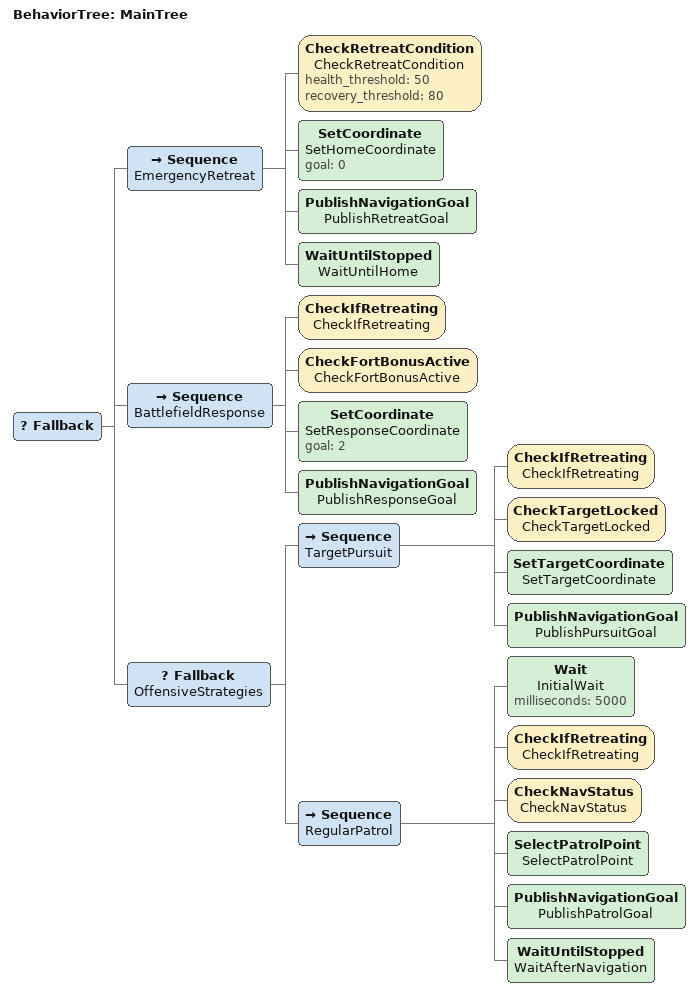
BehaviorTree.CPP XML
<root main_tree_to_execute="MainTree">
  <BehaviorTree ID="MainTree">
    <Fallback>
      <!-- 紧急撤退模式（最高优先级） -->
      <Sequence name="EmergencyRetreat">
        <CheckRetreatCondition name="CheckRetreatCondition" health_threshold="50" recovery_threshold="80"/>
        <SetCoordinate name="SetHomeCoordinate" goal="0" />
        <PublishNavigationGoal name="PublishRetreatGoal" />
        <WaitUntilStopped name="WaitUntilHome" />
      </Sequence>

      <!-- 战场响应模式 -->
      <Sequence name="BattlefieldResponse">
        <CheckIfRetreating name="CheckIfRetreating"/>
        <CheckFortBonusActive name="CheckFortBonusActive" />
        <SetCoordinate name="SetResponseCoordinate" goal="2" />
        <PublishNavigationGoal name="PublishResponseGoal" />
      </Sequence>

      <!-- 进攻策略选择 -->
      <Fallback name="OffensiveStrategies">
        <Sequence name="TargetPursuit">
          <CheckIfRetreating name="CheckIfRetreating"/>
          <CheckTargetLocked name="CheckTargetLocked" />
          <SetTargetCoordinate name="SetTargetCoordinate" />
          <PublishNavigationGoal name="PublishPursuitGoal" />
        </Sequence>

        <!-- 常规巡逻模式（循环巡逻点） -->
        <Sequence name="RegularPatrol">
          <Wait name="InitialWait" milliseconds="5000"/>
          <CheckIfRetreating name="CheckIfRetreating"/>
          <CheckNavStatus name="CheckNavStatus" />
          <SelectPatrolPoint name="SelectPatrolPoint" />
          <PublishNavigationGoal name="PublishPatrolGoal" />
          <WaitUntilStopped name="WaitAfterNavigation" />
        </Sequence>
      </Fallback>
    </Fallback>
  </BehaviorTree>
</root>
